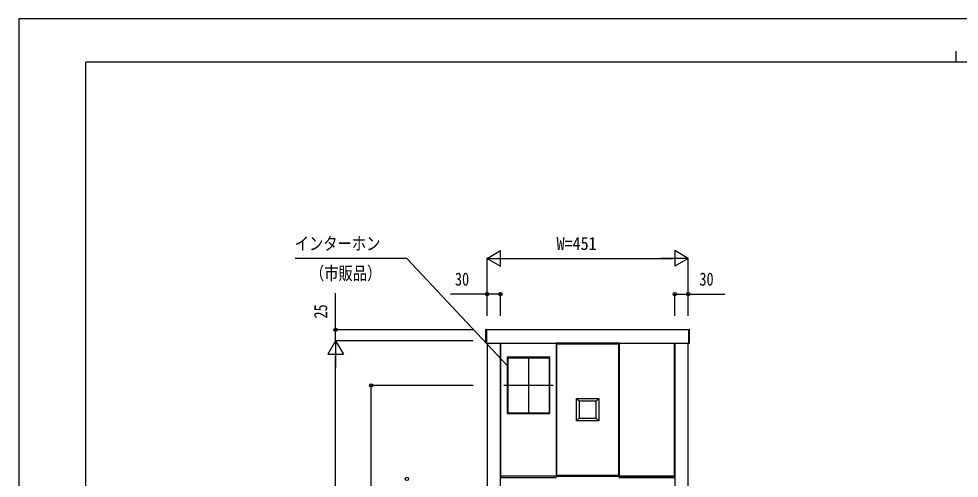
# Model space of a CAD drawing. Units: millimetres, scale not verified. Extents: x -2102 to 2102, y -1485 to 1485.
# Drawn here: x -2102 to 5, y 454 to 1485 of the extents above; entities that cross this region are included whole.
import ezdxf
from ezdxf.enums import TextEntityAlignment as Align

# ---------------------------------------------------------------- set-up
doc = ezdxf.new("R2010")
doc.units = ezdxf.units.MM
doc.header["$LTSCALE"] = 8
for name, color, linetype in [('0-3_YKK_A1', 4, 'Continuous'), ('0-4_YKK_D', 6, 'Continuous'), ('0-5_YKK_ZWAK', 7, 'Continuous')]:
    doc.layers.add(name, color=color, linetype=linetype)
doc.styles.add('ＭＳ ゴシック', font='')
doc.styles.get('ＭＳ ゴシック').set_extended_font_data('MS Gothic')

msp = doc.modelspace()

# ---------------------------------------------------------------- linework, layer by layer
at = {"layer": '0-3_YKK_A1'}
for p, q in [((-1055.991, 785.992), (-1055.991, 786.937)), ((-1055.991, 785.494), (-1055.991, 785.992)), ((-1055.991, 758.063), (-1055.991, 785.494)), ((-1053.991, 788), (-1055.052, 787.935)), ((-1053.991, 788), (-1053.991, 787.053)), ((-1053.991, 787.053), (-1053.991, 785.556)), ((-1053.991, 785.556), (-1053.991, 757.799)), ((-600.991, 788), (-599.93, 787.935)), ((-600.991, 788), (-600.991, 787.053)), ((-600.991, 787.053), (-600.991, 785.556)), ((-600.991, 785.556), (-600.991, 757.799)), ((-598.991, 785.992), (-598.991, 786.937)), ((-598.991, 785.494), (-598.991, 785.992)), ((-598.991, 758.063), (-598.991, 785.494)), ((-1053.991, 757), (-1055.052, 757.065)), ((-1053.991, 757.799), (-1053.991, 757)), ((-1021.991, 458.5), (-1021.991, 757.5)), ((-897.991, 757.5), (-897.991, 458.5)), ((-756.991, 757.5), (-756.991, 458.5)), ((-632.991, 458.5), (-632.991, 757.5)), ((-600.991, 757.799), (-600.991, 757)), ((-600.991, 757), (-599.93, 757.065)), ((-1007.241, 725.193), (-912.741, 725.193)), ((-1007.191, 723.993), (-1007.191, 600.993)), ((-959.991, 726.493), (-959.991, 598.493)), ((-912.791, 723.993), (-912.791, 600.993)), ((-904.791, 662.493), (-1015.191, 662.493)), ((-852.491, 633), (-846.491, 627)), ((-808.491, 627), (-802.491, 633)), ((-1007.241, 599.793), (-912.741, 599.793)), ((-846.491, 589), (-852.491, 583)), ((-808.491, 589), (-802.491, 583)), ((-1022.478, 458.288), (-1022.409, 457.171)), ((-1022.409, 457.171), (-1022.407, 457.128)), ((-897.991, 458.5), (-1021.991, 458.5)), ((-1021.415, 456.189), (-1021.417, 456.232)), ((-898.564, 456.232), (-898.566, 456.189)), ((-897.575, 457.128), (-897.572, 457.171)), ((-897.572, 457.171), (-897.504, 458.288)), ((-757.478, 458.288), (-757.409, 457.171)), ((-757.409, 457.171), (-757.407, 457.128)), ((-756.991, 458.5), (-632.991, 458.5)), ((-756.415, 456.189), (-756.417, 456.232)), ((-633.564, 456.232), (-633.566, 456.189)), ((-632.575, 457.128), (-632.572, 457.171)), ((-632.572, 457.171), (-632.504, 458.288))]:
    msp.add_line(p, q, dxfattribs=at)
for points in [[(-600.991, 757.5), (-600.991, 787.5), (-1053.991, 787.5), (-1053.991, 757.5)], [(-756.991, 757.5), (-897.991, 757.5), (-897.991, 755.5), (-756.991, 755.5)], [(-757.491, 755.5), (-897.491, 755.5), (-897.491, 460.5), (-757.491, 460.5)], [(-1007.491, 599.493), (-912.491, 599.493), (-912.491, 725.493), (-1007.491, 725.493)], [(-852.491, 633), (-802.491, 633), (-802.491, 583), (-852.491, 583)], [(-846.491, 589), (-808.491, 589), (-808.491, 627), (-846.491, 627)], [(-756.991, 460.5), (-897.991, 460.5), (-897.991, 458.5), (-756.991, 458.5)]]:
    msp.add_lwpolyline(points, close=True, dxfattribs=at)
for points in [[(-1052.991, 757.5), (-1052.991, -987.5), (-1022.991, -987.5), (-1022.991, 757.5)], [(-631.991, 757.5), (-631.991, -987.5), (-601.991, -987.5), (-601.991, 757.5)], [(-1007.493, 723.993), (-1005.991, 723.993), (-1005.991, 600.993), (-1007.493, 600.993)], [(-1007.241, 725.496), (-1007.241, 723.993), (-912.741, 723.993), (-912.741, 725.496)], [(-912.488, 723.993), (-913.991, 723.993), (-913.991, 600.993), (-912.488, 600.993)], [(-1007.241, 599.491), (-1007.241, 600.993), (-912.741, 600.993), (-912.741, 599.491)], [(-897.703, 458.5), (-898.502, 458.5), (-1021.479, 458.5), (-1022.278, 458.5)], [(-1021.417, 456.232), (-1006.061, 456.149), (-990.704, 456.09), (-975.347, 456.055), (-959.991, 456.043), (-944.634, 456.055), (-929.277, 456.09), (-913.92, 456.149), (-898.564, 456.232)], [(-632.703, 458.5), (-633.502, 458.5), (-756.479, 458.5), (-757.278, 458.5)], [(-756.417, 456.232), (-741.061, 456.149), (-725.704, 456.09), (-710.347, 456.055), (-694.991, 456.043), (-679.634, 456.055), (-664.277, 456.09), (-648.92, 456.149), (-633.564, 456.232)]]:
    msp.add_lwpolyline(points, dxfattribs=at)
for centre, radius, start, end in [((-1054.991, 786.937), 1, 93.5, 180), ((-599.991, 786.937), 1, 0, 86.5), ((-1054.991, 758.063), 1, 180, 266.5), ((-599.991, 758.063), 1, 273.5, 0), ((-1022.278, 458.3), 0.2, 90, 183.5), ((-1021.411, 457.232), 1, 183.50011, 269.6482), ((-1021.408, 457.189), 1, 183.5, 269.64806), ((-959.991, 10456), 10000, 269.64806, 270), ((-959.991, 10456), 10000, 270, 270.35194), ((-898.573, 457.189), 1, 270.35194, 356.5), ((-898.57, 457.232), 1, 270.3518, 356.49989), ((-897.703, 458.3), 0.2, 356.5, 90), ((-757.278, 458.3), 0.2, 90, 183.5), ((-756.411, 457.232), 1, 183.50011, 269.6482), ((-756.408, 457.189), 1, 183.5, 269.64806), ((-694.991, 10456), 10000, 269.64806, 270), ((-694.991, 10456), 10000, 270, 270.35194), ((-633.573, 457.189), 1, 270.35194, 356.5), ((-633.57, 457.232), 1, 270.3518, 356.49989), ((-632.703, 458.3), 0.2, 356.5, 90)]:
    msp.add_arc(centre, radius, start, end, dxfattribs=at)
at = {"layer": '0-4_YKK_D'}
for p, q in [((-1052.991, 947.5), (-1022.68, 965)), ((-1022.68, 930), (-1022.68, 965)), ((-601.99, 947.5), (-632.301, 965)), ((-632.301, 965), (-632.301, 930)), ((-1052.991, 818.5), (-1052.991, 948.5)), ((-1052.991, 947.5), (-1022.68, 930)), ((-1052.991, 947.5), (-992.369, 947.5)), ((-1017.991, 947.5), (-636.99, 947.5)), ((-601.99, 947.5), (-662.611, 947.5)), ((-601.99, 947.5), (-632.301, 930)), ((-601.99, 818.5), (-601.99, 948.5)), ((-1052.991, 818.5), (-1052.991, 868.5)), ((-1022.991, 818.5), (-1022.991, 868.5)), ((-631.991, 818.5), (-631.991, 868.5)), ((-601.99, 818.5), (-601.99, 868.5)), ((-1083.991, 787.5), (-1393.49, 787.5)), ((-1392.49, 762.5), (-1409.99, 732.189)), ((-1083.991, 762.5), (-1393.49, 762.5)), ((-1083.991, 762.5), (-1393.49, 762.5)), ((-1392.49, 762.5), (-1374.99, 732.189)), ((-1392.49, 762.5), (-1392.49, 701.878)), ((-1409.99, 732.189), (-1374.99, 732.189)), ((-1392.49, -602.5), (-1392.49, 727.5)), ((-1083.991, 662.493), (-1313.49, 662.493)), ((-1312.49, -637.5), (-1312.49, 662.493))]:
    msp.add_line(p, q, dxfattribs=at)
for points in [[(-1007.491, 707.15), (-1232.759, 947.5), (-1483.154, 947.5)], [(-1392.49, 762.5), (-1392.49, 787.5), (-1392.49, 869.433)], [(-1022.991, 867.5), (-1052.991, 867.5), (-1134.924, 867.5)], [(-631.991, 867.5), (-601.99, 867.5), (-520.056, 867.5)]]:
    msp.add_lwpolyline(points, dxfattribs=at)
for centre in [(-1052.991, 867.5), (-1022.991, 867.5), (-631.991, 867.5), (-601.99, 867.5), (-1392.49, 787.5), (-1312.49, 662.493), (-1232.49, 452.5)]:
    msp.add_circle(centre, 3.75, dxfattribs=at)
at = {"layer": '0-5_YKK_ZWAK'}
for p, q in [((-2.49, 1412.5), (-2.49, 1387.5)), ((1947.51, 1387.5), (-1952.49, 1387.5)), ((-1952.49, -1262.5), (-1952.49, 1387.5))]:
    msp.add_line(p, q, dxfattribs=at)
msp.add_lwpolyline([(-2102.5, -1485), (2102.5, -1485), (2102.5, 1485), (-2102.5, 1485)], close=True, dxfattribs=at)

# ---------------------------------------------------------------- texts
at = {"layer": '0-4_YKK_D', "style": 'ＭＳ ゴシック'}
for s, width, p in [('インターホン', 0.8, (-1483.961, 957.29)), ('W=451', 0.9, (-897.09, 957.5)), ('（市販品）', 0.8, (-1449.828, 890.623)), ('30', 0.8, (-1124.924, 877.5)), ('30', 0.8, (-576.99, 877.5))]:
    msp.add_text(s, height=29.33, dxfattribs=dict(at, width=width)).set_placement(p, align=Align.BOTTOM_LEFT)
at = {"layer": '0-4_YKK_D', "style": 'ＭＳ ゴシック', "width": 0.8}
msp.add_text('25', height=29.33, rotation=90, dxfattribs=at).set_placement((-1402.49, 812.5), align=Align.BOTTOM_LEFT)

doc.saveas('drawing.dxf')
